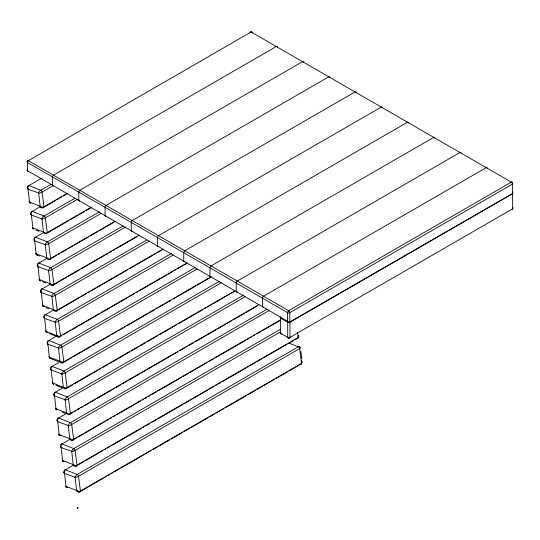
<?xml version="1.0" encoding="UTF-8"?>
<svg xmlns="http://www.w3.org/2000/svg" width="540" height="540" viewBox="0 0 540 540"><rect width="100%" height="100%" fill="white"/><g stroke="black" fill="none" stroke-linecap="round" stroke-linejoin="round"><path stroke-width="0.81" d="M251.188 31.779L251.188 32.029A1.593 0.918 60 0 0 250.06 32.677A1.593 0.918 0 0 1 250.391 32.535M288.664 311.148L288.664 310.696L511.259 182.183L511.866 182.277M288.812 338.297L288.812 338.047A1.593 0.918 60 0 0 289.94 337.392L289.94 322.252L512.534 193.732A1.593 0.918 0 0 0 512.879 192.733M280.49 332.593L280.571 331.985L280.348 332.566M29.585 202.675L28.114 189.216L27.634 188.332M32.886 228.515L31.421 215.055L30.935 214.171M36.194 254.347L34.722 240.894A2.916 2.308 83.6 0 1 34.688 238.241A2.538 2.012 83.6 0 1 35.559 237.209L43.511 232.625M39.494 280.186L38.03 266.726A2.916 2.308 83.6 0 1 37.989 264.08A2.538 2.012 83.6 0 1 38.867 263.048L46.818 258.457M42.802 306.025L41.33 292.565A2.916 2.308 83.6 0 1 41.297 289.919M46.109 331.864L44.638 318.404A2.916 2.308 83.6 0 1 44.597 315.758A2.538 2.012 83.6 0 1 45.475 314.719L53.426 310.135M49.41 357.703L47.945 344.243A2.916 2.308 83.6 0 1 47.905 341.597A2.538 2.012 83.6 0 1 48.782 340.558L56.727 335.975M52.718 383.542L51.246 370.082L50.767 369.198M56.018 409.374L54.553 395.921A2.916 2.308 83.6 0 1 54.513 393.269A2.538 2.012 83.6 0 1 55.391 392.236L63.335 387.652M59.211 435.173L57.746 421.713A2.916 2.308 83.6 0 1 57.706 419.06A2.538 2.012 83.6 0 1 58.577 418.027L66.528 413.444M62.627 461.052L61.162 447.593A2.916 2.308 83.6 0 1 61.121 444.947M66.035 486.932L64.57 473.472L64.091 472.588M288.428 311.121L288.664 310.696L28.026 160.508M38.678 192.935L40.129 206.206L40.817 206.975M41.978 218.774L43.436 232.045L44.118 232.814M45.286 244.613L46.737 257.884L47.426 258.653M48.587 270.452L50.045 283.723L50.733 284.492M51.894 296.285L53.345 309.562L54.034 310.325M55.195 322.124L56.653 335.401L57.341 336.163M58.502 347.963L59.96 361.233L60.642 362.002M61.81 373.802L63.261 387.072L63.95 387.842M65.111 399.64L66.569 412.911L67.25 413.681M68.303 425.432L69.755 438.703L70.443 439.472M71.719 451.312L73.177 464.589L73.865 465.352M75.127 477.191L76.585 490.469L77.274 491.231M29.444 202.507L29.768 202.136L40.129 206.206A2.916 2.012 12.5 0 0 42.599 207.11A2.538 1.755 12.5 0 0 43.976 206.779L67.095 193.428M32.751 228.346L33.075 227.975L43.436 232.045A2.916 2.012 12.5 0 0 45.907 232.949A2.538 1.755 12.5 0 0 47.277 232.619L90.626 207.583M36.059 254.178L36.376 253.807L46.737 257.884A2.916 2.012 12.5 0 0 49.208 258.788A2.538 1.755 12.5 0 0 50.584 258.457M39.359 280.017L39.683 279.646L50.045 283.723A2.916 2.012 12.5 0 0 52.515 284.621A2.538 1.755 12.5 0 0 53.885 284.297L139.144 235.069M42.667 305.856L42.984 305.485L53.345 309.562A2.916 2.012 12.5 0 0 55.816 310.459M45.968 331.695L46.291 331.324L57.436 336.062M49.275 357.534L49.592 357.163L59.96 361.233A2.916 2.012 12.5 0 0 62.431 362.138A2.538 1.755 12.5 0 0 63.801 361.807L211.201 276.703M52.576 383.373L52.9 383.002L64.044 387.74M55.883 409.205L56.207 408.834L66.569 412.911A2.916 2.012 12.5 0 0 69.039 413.815A2.538 1.755 12.5 0 0 70.409 413.485M59.076 435.004L59.393 434.632L69.755 438.703A2.916 2.012 12.5 0 0 72.225 439.607A2.538 1.755 12.5 0 0 73.602 439.276L280.247 319.964M62.492 460.883L62.816 460.512L73.177 464.589A2.916 2.012 12.5 0 0 75.647 465.487A2.538 1.755 12.5 0 0 77.017 465.156L298.114 337.507A2.538 1.755 12.4 0 0 298.822 336.623A2.916 2.012 12.5 0 0 298.363 335.117M65.9 486.763L66.224 486.392L76.585 490.469A2.916 2.012 12.5 0 0 79.056 491.366M251.424 31.806L28.593 160.542A1.593 0.918 60 0 0 27.466 161.197M38.738 193.037L28.114 189.216L27.554 188.419M42.046 218.876L31.421 215.055L30.861 214.259M45.353 244.708L34.722 240.894L34.162 240.097M48.654 270.547L38.03 266.726L37.469 265.93M51.962 296.386L41.33 292.565L40.777 291.769M55.262 322.225L44.638 318.404L44.078 317.608M58.57 348.064L47.945 344.243L47.385 343.447M61.87 373.903L51.246 370.082L50.686 369.286M65.178 399.735L54.553 395.921L53.993 395.125M68.371 425.534L57.746 421.713L57.186 420.917M71.786 451.413L61.162 447.593L60.602 446.796M75.195 477.293L64.57 473.472L64.01 472.675M27.216 169.607A1.593 0.918 0 0 0 27.466 170.714L289.298 322.265L512.386 193.651L512.75 191.916M41.236 178.443L28.951 185.537A1.593 0.918 60 0 0 28.013 186.138M50.909 184.349L40.797 190.195A2.538 1.107 -50 0 0 39.683 191.133A2.916 1.269 -50 0 0 38.489 193.279A2.916 0.581 -21.7 0 0 40.75 192.652A2.538 0.506 -21.7 0 0 42.086 192.011L52.92 185.753M40.203 206.786L32.258 211.376A1.593 0.918 60 0 0 31.32 211.977M43.76 207.306L55.323 200.63M56.767 199.8L58.212 198.963M59.657 198.133L61.823 196.877M63.268 196.047L66.879 193.961M74.446 198.511L44.098 216.027A2.538 1.107 -50 0 0 42.984 216.972M77.18 199.496L45.387 217.85A2.538 0.506 -21.7 0 1 44.057 218.484A2.916 0.581 -21.7 0 1 41.796 219.119A2.916 1.269 -50 0 1 42.977 216.965M47.79 232.726L68.742 220.631M70.187 219.794L75.242 216.878M76.687 216.041L78.138 215.21M79.583 214.373L84.638 211.451M86.083 210.62L91.139 207.698M99.428 211.835L47.405 241.866A2.538 1.107 -50 0 0 46.291 242.811A2.916 1.269 -50 0 0 45.097 244.958A2.916 0.581 -21.7 0 0 47.358 244.323A2.538 0.506 -21.7 0 0 48.695 243.689L101.439 213.239M49.93 259.463A1.593 0.918 60 0 0 50.578 258.451L114.885 221.326M49.646 259.403L56.876 255.231M58.32 254.394L59.765 253.557M61.209 252.727L66.265 249.804M67.709 248.974L72.772 246.051M74.216 245.214L88.668 236.871M90.113 236.041L98.057 231.451M99.502 230.614L114.676 221.859M122.965 225.99L50.713 267.705A2.538 1.107 -50 0 0 49.592 268.65A2.916 1.269 -50 0 0 48.404 270.797A2.916 0.581 -21.7 0 0 50.666 270.162A2.538 0.506 -21.7 0 0 52.002 269.528L125.699 226.976M50.119 284.297L42.174 288.887A1.593 0.918 60 0 0 41.236 289.832A2.538 1.755 12.5 0 0 40.534 290.716A2.916 2.012 12.5 0 0 41.344 292.559L40.851 291.681M50.828 284.391L50.045 283.723A2.916 2.308 83.6 0 0 51.732 285.417A2.538 2.012 83.6 0 0 52.954 285.242L60.176 281.07M61.621 280.233L66.683 277.31M68.128 276.48L79.684 269.804M81.128 268.967L89.802 263.966M90.524 263.547L104.976 255.204M106.421 254.367L107.865 253.537M109.309 252.7L111.476 251.451M112.921 250.614L114.365 249.777M115.817 248.947L136.769 236.851M146.502 240.145L54.014 293.544A2.538 1.107 -50 0 0 52.9 294.482A2.916 1.269 -50 0 0 51.705 296.635A2.916 0.581 -21.7 0 0 53.966 296.001A2.538 0.506 -21.7 0 0 55.303 295.367L149.236 241.13M162.682 249.224L57.193 310.129A1.593 0.918 60 0 1 56.255 311.074A2.538 2.012 83.6 0 1 55.04 311.236A2.916 2.308 83.6 0 1 53.359 309.555L54.135 310.223M56.255 311.074L80.102 297.31M81.547 296.474L86.603 293.558M88.047 292.721L89.492 291.89M90.936 291.053L93.11 289.805M93.832 289.386L95.999 288.131M97.443 287.3L102.499 284.378M103.943 283.541L118.395 275.197M119.84 274.367L127.791 269.777M129.958 268.529L134.291 266.024M135.736 265.187L153.077 255.177M154.521 254.34L155.966 253.51M157.41 252.673L163.195 249.338M171.484 253.469L57.321 319.383A2.538 1.107 -50 0 0 56.201 320.321A2.916 1.269 -50 0 0 55.013 322.475A2.916 0.581 -21.7 0 0 57.274 321.84A2.538 0.506 -21.7 0 0 58.61 321.199L172.766 255.292M186.941 262.966L60.494 335.968A1.593 0.918 60 0 1 59.562 336.913A2.538 2.012 83.6 0 1 58.347 337.075M59.562 336.913L61.729 335.664M63.173 334.827L68.229 331.911M69.68 331.074L71.125 330.237M72.569 329.407L77.625 326.484M79.07 325.654L84.125 322.731M85.57 321.894L96.41 315.637M97.133 315.225L100.022 313.551M101.466 312.721L109.418 308.131M110.862 307.294L128.203 297.284M129.647 296.447L134.703 293.531M136.154 292.694L137.599 291.863M139.043 291.026L166.496 275.177M167.94 274.34L169.391 273.503M170.114 273.091L173.003 271.418M174.447 270.587L175.892 269.75M177.336 268.92L182.392 265.997M183.836 265.16L187.454 263.075M195.014 267.631L60.622 345.222A2.538 1.107 -50 0 0 59.508 346.16A2.916 1.269 -50 0 0 58.313 348.307A2.916 0.581 -21.7 0 0 60.581 347.679A2.538 0.506 -21.7 0 0 61.911 347.038L197.026 269.028M51.145 367.004A1.593 0.918 60 0 1 52.083 366.404L59.312 362.232M63.592 362.333L71.537 357.743M72.981 356.913L84.544 350.237M85.988 349.4L91.044 346.484M92.489 345.647L109.829 335.637M111.274 334.8L116.336 331.884M117.781 331.047L119.225 330.217M120.67 329.38L122.837 328.131M124.281 327.294L125.725 326.457M127.17 325.627L135.844 320.618M136.566 320.2L148.129 313.524M149.573 312.694L154.629 309.771M156.073 308.941L157.518 308.104M158.963 307.267L164.025 304.351M165.47 303.514L170.525 300.598M173.414 298.924L176.303 297.257M177.748 296.426L195.818 285.998M197.262 285.161L210.263 277.654M219.274 281.367L63.929 371.054A2.538 1.107 -50 0 0 62.816 371.999A2.916 1.269 -50 0 0 61.621 374.146A2.916 0.581 -21.7 0 0 63.882 373.511A2.538 0.506 -21.7 0 0 65.219 372.877L221.285 282.771M234.731 290.864L67.102 387.639A1.593 0.918 60 0 1 66.17 388.591A2.538 2.012 83.6 0 1 64.955 388.753M67.615 387.754L72.671 384.838M74.122 384.001L91.463 373.99M92.907 373.154L97.963 370.238M99.407 369.401L100.852 368.564M103.019 367.315L107.359 364.811M108.803 363.98L129.755 351.877M131.2 351.047L139.144 346.457M140.596 345.62L145.651 342.704M147.096 341.867L157.936 335.61M159.381 334.773L170.937 328.104M172.382 327.267L176.722 324.763M178.888 323.514L196.229 313.504M197.674 312.667L202.73 309.744M204.174 308.914L205.619 308.077M207.07 307.247L209.237 305.991M210.681 305.161L212.126 304.324M213.57 303.487L234.522 291.391M243.533 295.11L67.23 396.893A2.538 1.107 -50 0 0 66.116 397.838A2.916 1.269 -50 0 0 64.928 399.985A2.916 0.581 -21.7 0 0 67.19 399.35A2.538 0.506 -21.7 0 0 68.526 398.716L244.823 296.926M67.352 413.579L66.569 412.911A2.916 2.308 83.6 0 0 68.256 414.605A2.538 2.012 83.6 0 0 69.478 414.43A1.593 0.918 60 0 0 70.409 413.478L258.991 304.601M70.2 414.011L73.089 412.344M74.534 411.507L75.978 410.67M77.423 409.84L79.589 408.584M81.034 407.754L82.478 406.917M83.923 406.087L88.985 403.164M90.43 402.327L95.486 399.411M96.93 398.574L105.604 393.572M106.326 393.154L111.382 390.231M112.826 389.401L114.271 388.564M115.715 387.727L120.778 384.811M122.222 383.974L127.278 381.058M128.722 380.221L139.563 373.964M141.008 373.127L142.452 372.296M143.174 371.878L146.063 370.211M147.508 369.374L152.57 366.457M154.015 365.62L177.856 351.857M180.023 350.602L184.363 348.098M185.807 347.267L187.252 346.43M188.696 345.593L193.752 342.677M195.197 341.84L216.149 329.744M217.6 328.907L225.544 324.324M226.989 323.487L232.045 320.564M233.496 319.734L244.33 313.477M245.774 312.64L257.337 305.964M266.956 309.224L70.423 422.685A2.538 1.107 -50 0 0 69.309 423.63A2.916 1.269 -50 0 0 68.114 425.776A2.916 0.581 -21.7 0 0 70.376 425.142A2.538 0.506 -21.7 0 0 71.712 424.507L268.967 310.622M69.95 439.324L61.999 443.914A1.593 0.918 60 0 0 61.067 444.859M77.004 437.717L72.664 440.221A1.593 0.918 60 0 0 73.602 439.27L71.712 424.507A1.593 0.918 60 0 0 70.423 422.685L58.583 418.034A1.593 0.918 60 0 0 57.638 418.635M78.449 436.88L83.504 433.964M84.949 433.127L102.29 423.117M103.734 422.28L105.178 421.45M106.623 420.613L108.797 419.364M110.241 418.527L111.686 417.697M113.13 416.86L115.297 415.611M116.741 414.774L140.582 401.011M142.034 400.174L143.478 399.337M144.923 398.507L146.367 397.67M148.534 396.421L149.978 395.584M151.423 394.754L156.478 391.831M157.93 390.994L181.771 377.231M183.215 376.394L188.271 373.478M189.716 372.64L207.056 362.63M208.507 361.793L213.563 358.877M215.008 358.04L220.064 355.118M221.508 354.287L245.356 340.517M246.8 339.687L248.245 338.85M249.689 338.02L251.856 336.764M253.3 335.934L254.745 335.097M256.918 333.848L261.252 331.344M262.697 330.507L280.037 320.497M280.49 329.265L73.845 448.571A2.538 1.107 -50 0 0 72.725 449.51M280.334 331.918L75.127 450.394A2.538 0.506 -21.7 0 1 73.798 451.022M280.571 331.985A1.593 0.918 0 0 0 280.571 333.281L287.685 337.392A1.593 0.918 -60 0 0 288.812 338.047L512.534 208.879A1.593 0.918 0 0 0 512.784 207.772M73.359 465.203L65.408 469.793A1.593 0.918 60 0 0 64.476 470.738A2.538 1.755 12.5 0 0 63.767 471.623A2.916 2.012 12.5 0 0 64.584 473.465A2.916 2.308 83.6 0 1 64.53 470.826A2.538 2.012 83.6 0 1 65.408 469.787L77.254 474.451A1.593 0.918 60 0 1 78.536 476.273L80.426 491.036A1.593 0.918 60 0 1 79.495 491.981A2.538 2.012 83.6 0 1 78.28 492.143A2.916 2.308 83.6 0 1 76.599 490.462L77.369 491.13M75.897 466.202A2.538 2.012 83.6 0 0 76.086 466.108L77.531 465.271M78.975 464.434L84.031 461.518M85.475 460.681L102.816 450.671M104.261 449.834L105.712 448.996M107.156 448.166L109.323 446.911M110.767 446.081L112.212 445.244M113.657 444.413L141.115 428.558M142.56 427.727L144.005 426.89M145.449 426.053L149.783 423.556M151.949 422.3L157.012 419.384M158.456 418.547L182.297 404.784M183.742 403.947L185.909 402.698M186.631 402.28L188.804 401.024M190.249 400.194L207.59 390.184M209.034 389.347L214.09 386.424M215.534 385.594L216.979 384.757M218.423 383.927L220.59 382.671M222.041 381.834L245.882 368.071M247.327 367.234L248.771 366.404M250.216 365.567L255.278 362.651M256.723 361.814L261.779 358.891M263.223 358.061L287.071 344.291M288.515 343.46L293.571 340.538M295.016 339.707L297.182 338.452A2.538 2.012 83.6 0 0 297.365 338.337M79.495 491.981L103.336 478.217M104.78 477.38L106.225 476.55M107.669 475.713L109.843 474.464M111.287 473.627L112.732 472.79M114.176 471.96L116.343 470.705M117.065 470.293L119.232 469.037M120.677 468.207L141.635 456.104M143.08 455.274L144.524 454.437M145.969 453.607L151.025 450.684M153.191 449.435L157.531 446.931M158.976 446.094L169.81 439.837M171.254 439.007L182.817 432.331M184.262 431.494L189.317 428.571M190.769 427.741L208.109 417.731M209.554 416.894L214.61 413.971M216.054 413.14L217.499 412.304M218.943 411.473L224.006 408.55M225.45 407.714L246.402 395.618M247.847 394.787L255.791 390.197M257.243 389.36L262.298 386.444M263.743 385.607L274.583 379.35M276.028 378.513L287.584 371.844M289.028 371.007L294.091 368.084M295.535 367.254L300.591 364.331A2.538 2.012 83.6 0 0 300.773 364.217M77.328 507.519L77.679 508.241L78.023 508.039L77.618 507.35L77.99 507.566L77.355 508.046L77.328 507.519M299.781 347.733L300.213 347.544M27.979 160.643L28.593 160.542A1.593 0.918 -60 0 0 27.466 162.493L27.466 170.714A1.593 0.918 -60 0 0 28.296 171.484M36.72 254.975L39.352 256M49.937 358.324L58.495 361.679M36.052 230.162L39.008 231.323M289.136 343.177L298.35 346.802A1.593 0.918 60 0 1 299.639 348.617L301.523 363.386A1.593 0.918 60 0 1 300.591 364.331M42.66 281.833L45.617 283M45.961 307.672L48.924 308.84M49.268 333.511L55.188 335.84M60.892 361.976L62.863 362.752A1.593 0.918 60 0 0 63.801 361.807L61.911 347.038A1.593 0.918 60 0 0 60.622 345.222L48.782 340.565A1.593 0.918 60 0 0 47.912 340.875M52.083 366.404L63.929 371.054A1.593 0.918 60 0 1 65.219 372.877L67.102 387.639A2.538 1.755 12.5 0 1 65.731 387.963A2.916 2.012 12.5 0 1 63.275 387.065A2.916 2.308 83.6 0 0 64.955 388.766M55.877 385.189L61.796 387.518M62.141 412.189L65.104 413.35M511.826 182.412L251.188 32.029A1.593 0.918 -60 0 1 252.315 32.677A1.593 0.918 0 0 0 251.984 32.535M512.75 209.007L512.534 193.732M280.571 316.838A1.593 0.918 0 0 0 280.571 318.141L287.685 322.252A1.593 0.918 0 0 0 289.94 322.252M40.912 206.874L40.129 206.206A2.916 2.308 83.6 0 0 41.823 207.9A2.538 2.012 83.6 0 0 43.038 207.731A1.593 0.918 60 0 0 43.97 206.779L42.086 192.011A1.593 0.918 60 0 0 40.797 190.195L28.951 185.537A2.538 2.012 83.6 0 0 28.087 186.577A2.916 2.308 83.6 0 0 28.127 189.209A2.916 2.012 12.5 0 1 27.297 187.36A2.538 1.755 12.5 0 1 27.844 186.597M44.219 232.713L43.436 232.045A2.916 2.308 83.6 0 0 45.124 233.739A2.538 2.012 83.6 0 0 46.346 233.57A1.593 0.918 60 0 0 47.277 232.612L45.387 217.85A1.593 0.918 60 0 0 44.098 216.027L32.258 211.376A2.538 2.012 83.6 0 0 31.394 212.416A2.916 2.308 83.6 0 0 31.428 215.048A2.916 2.012 12.5 0 1 30.605 213.199A2.538 1.755 12.5 0 1 30.996 212.564M47.527 258.552L46.737 257.884A2.916 2.308 83.6 0 0 48.431 259.578A2.538 2.012 83.6 0 0 49.457 259.497M60.743 361.901L59.96 361.233A2.916 2.308 83.6 0 0 61.648 362.927A2.538 2.012 83.6 0 0 62.87 362.758M70.544 439.371L69.755 438.703A2.916 2.308 83.6 0 0 71.449 440.397M73.96 465.251L73.177 464.589A2.916 2.308 83.6 0 0 74.864 466.283A2.538 2.012 83.6 0 0 75.499 466.304M34.243 240.003L34.722 240.894A2.916 2.012 12.5 0 1 33.905 239.038A2.538 1.755 12.5 0 1 34.303 238.403M37.55 265.842L38.03 266.726A2.916 2.012 12.5 0 1 37.213 264.87A2.538 1.755 12.5 0 1 37.928 263.993A1.593 0.918 60 0 1 38.867 263.048L50.713 267.705A1.593 0.918 60 0 1 51.995 269.528L53.885 284.29A1.593 0.918 60 0 1 52.954 285.242M44.159 317.52L44.638 318.404A2.916 2.012 12.5 0 1 43.821 316.548M47.459 343.359L47.945 344.243A2.916 2.012 12.5 0 1 47.122 342.387A2.538 1.755 12.5 0 1 47.844 341.51M54.068 395.03L54.553 395.921A2.916 2.012 12.5 0 1 53.71 394.247M57.26 420.829L57.746 421.713A2.916 2.012 12.5 0 1 56.923 419.857A2.538 1.755 12.5 0 1 57.47 419.094M60.683 446.708L61.162 447.593A2.916 2.012 12.5 0 1 60.345 445.736A2.538 1.755 12.5 0 1 60.737 445.102M512.615 209.196L512.534 208.879A1.593 0.918 60 0 1 511.704 209.655M300.895 351.331L301.833 358.715M297.486 332.586L298.114 337.507A1.593 0.918 60 0 1 297.182 338.452M50.578 258.451L48.695 243.689A1.593 0.918 60 0 0 47.405 241.866L35.566 237.209A1.593 0.918 60 0 0 34.621 237.816M70.409 413.478L68.519 398.716A1.593 0.918 60 0 0 67.23 396.893L55.391 392.236A1.593 0.918 60 0 0 54.452 392.843M512.386 193.651L512.386 184.126A1.593 0.918 0 0 0 512.386 182.831A1.593 0.918 -60 0 0 511.259 182.183A1.593 0.918 60 0 1 512.386 184.126L289.784 312.647A1.593 0.918 0 0 1 287.537 312.647L27.466 162.493A1.593 0.918 0 0 1 27.216 161.386M289.784 322.164L289.784 312.647A1.593 0.918 60 0 0 288.664 310.696A1.593 0.918 -60 0 0 287.537 312.647L287.537 320.868M287.685 322.252L287.685 337.392A1.593 0.918 0 0 0 289.94 337.392M280.571 318.141L280.571 333.281A1.593 0.918 -60 0 0 281.691 333.936M77.699 507.458L77.76 507.917M35.93 253.321A2.538 0.506 -21.7 0 0 35.768 253.49A2.916 0.581 -21.7 0 0 36.389 253.8A2.916 1.269 -50 0 0 36.835 255.015A2.538 1.107 -50 0 0 37.449 254.921M79.056 491.36A2.538 1.755 12.5 0 0 80.433 491.036L301.523 363.386A2.538 1.755 12.4 0 0 302.231 362.502A2.916 2.012 12.5 0 0 301.603 360.821M299.315 346.538A2.538 1.107 -50 0 0 298.35 346.795L77.254 474.451A2.538 1.107 -50 0 0 76.133 475.389A2.916 1.269 -50 0 0 74.945 477.542A2.916 0.581 -21.7 0 0 77.207 476.908A2.538 0.506 -21.7 0 0 78.543 476.267L299.639 348.617A2.538 0.506 -21.7 0 0 300.382 348.05A2.916 0.581 -21.7 0 0 299.93 347.726M301.232 363.717A2.538 2.012 83.6 0 1 301.091 363.906M67.648 487.33A2.538 1.107 -50 0 1 66.683 487.586A2.916 1.269 -50 0 1 66.231 486.385A2.916 0.581 -21.7 0 1 65.603 486.074M301.59 361.179A2.916 2.308 83.6 0 1 301.651 361.456M299.322 346.525A2.916 1.269 -50 0 1 299.768 346.91M55.816 310.453A2.538 1.755 12.5 0 0 57.193 310.129L55.303 295.367A1.593 0.918 60 0 0 54.014 293.544L42.174 288.887A2.538 2.012 83.6 0 0 41.31 289.926M44.415 306.423A2.538 1.107 -50 0 1 43.45 306.68A2.916 1.269 -50 0 1 42.998 305.478A2.916 0.581 -21.7 0 1 42.363 305.174M44.537 315.326A1.593 0.918 60 0 0 44.543 315.671A2.538 1.755 12.5 0 0 43.834 316.555M44.604 315.036A1.593 0.918 60 0 1 45.475 314.726L57.321 319.383A1.593 0.918 60 0 1 58.603 321.199L60.494 335.968A2.538 1.755 12.5 0 1 59.123 336.285A2.916 2.012 12.5 0 1 56.666 335.394A2.916 2.308 83.6 0 0 58.347 337.088M45.961 330.743A2.538 0.506 -21.7 0 0 45.684 331.007A2.916 0.581 -21.7 0 0 46.305 331.317A2.916 1.269 -50 0 0 46.744 332.532A2.538 1.107 -50 0 0 47.54 332.357M32.63 227.482A2.538 0.506 -21.7 0 0 32.468 227.651A2.916 0.581 -21.7 0 0 33.082 227.968A2.916 1.269 -50 0 0 33.527 229.176A2.538 1.107 -50 0 0 33.818 229.169M48.971 356.846A2.916 0.581 -21.7 0 0 49.606 357.156A2.916 1.269 -50 0 0 50.051 358.371A2.538 1.107 -50 0 0 50.666 358.27M48.992 356.846A2.538 0.506 -21.7 0 1 49.403 356.481M60.824 435.571A2.538 1.107 -50 0 1 59.859 435.827A2.916 1.269 -50 0 1 59.407 434.626A2.916 0.581 -21.7 0 1 58.772 434.315A2.538 0.506 -21.7 0 1 59.069 434.052M72.279 440.384A2.538 2.012 83.6 0 1 71.449 440.384M52.083 366.397A2.538 2.012 83.6 0 0 51.219 367.443A2.916 2.308 83.6 0 0 51.26 370.076A2.916 2.012 12.5 0 1 50.429 368.226A2.538 1.755 12.5 0 1 50.976 367.463M52.279 382.685A2.916 0.581 -21.7 0 0 52.913 382.995A2.916 1.269 -50 0 0 53.352 384.203M52.292 382.678A2.538 0.506 -21.7 0 1 52.711 382.32M53.804 384.163A2.538 1.107 -50 0 1 53.366 384.19M76.086 466.101A1.593 0.918 60 0 0 77.017 465.156L75.127 450.394A1.593 0.918 60 0 0 73.845 448.571L61.999 443.914A2.538 2.012 83.6 0 0 61.135 444.953M73.798 451.028A2.916 0.581 -21.7 0 1 71.537 451.663A2.916 1.269 -50 0 1 72.725 449.51M62.37 460.026A2.538 0.506 -21.7 0 0 62.208 460.195A2.916 0.581 -21.7 0 0 62.822 460.505A2.916 1.269 -50 0 0 63.268 461.72A2.538 1.107 -50 0 0 64.058 461.545M29.147 201.818A2.916 0.581 -21.7 0 0 29.781 202.129A2.916 1.269 -50 0 0 30.22 203.344A2.538 1.107 -50 0 0 30.672 203.297M29.16 201.818A2.538 0.506 -21.7 0 1 29.437 201.555M40.136 280.854A2.916 1.269 -50 0 1 39.69 279.639A2.916 0.581 -21.7 0 1 39.062 279.335A2.538 0.506 -21.7 0 1 39.143 279.248M40.75 280.753A2.538 1.107 -50 0 1 40.142 280.841M55.877 408.254A2.538 0.506 -21.7 0 0 55.6 408.517A2.916 0.581 -21.7 0 0 56.214 408.827A2.916 1.269 -50 0 0 56.66 410.042A2.538 1.107 -50 0 0 56.95 410.029M53.804 393.889A2.538 1.755 12.5 0 1 54.284 393.296M382.347 107.757A1.593 0.918 -60 0 0 381.226 107.102L158.625 235.622A1.593 0.918 -60 0 0 157.505 237.566L157.505 245.788A1.593 0.918 -60 0 0 158.625 246.436M356.117 92.61A1.593 0.918 -60 0 0 354.989 91.962L132.394 220.475A1.593 0.918 -60 0 0 131.267 222.426L131.267 230.648A1.593 0.918 -60 0 0 131.963 231.444M461.045 153.191A1.593 0.918 -60 0 0 459.918 152.543L237.323 281.057A1.593 0.918 -60 0 0 236.196 283L236.196 291.222A1.593 0.918 -60 0 0 237.323 291.877M434.815 138.044A1.593 0.918 -60 0 0 433.688 137.396L211.093 265.91A1.593 0.918 -60 0 0 209.966 267.86L209.966 276.082A1.593 0.918 -60 0 0 211.093 276.73M263.554 307.017A1.593 0.918 -60 0 1 262.433 306.369L262.433 298.148A1.593 0.918 -60 0 1 263.554 296.204L486.155 167.684A1.593 0.918 -60 0 1 487.276 168.332M408.577 122.897A1.593 0.918 -60 0 0 407.457 122.249L184.856 250.763A1.593 0.918 -60 0 0 183.735 252.713L183.735 260.935A1.593 0.918 -60 0 0 184.856 261.583M303.649 62.316A1.593 0.918 -60 0 0 302.528 61.668L79.927 190.188A1.593 0.918 -60 0 0 78.806 192.132L78.806 200.353A1.593 0.918 -60 0 0 79.502 201.157M277.418 47.176A1.593 0.918 -60 0 0 276.298 46.528L53.696 175.041A1.593 0.918 -60 0 0 52.576 176.985L52.576 185.207A1.593 0.918 -60 0 0 53.264 186.01M329.886 77.463A1.593 0.918 -60 0 0 328.759 76.815L106.164 205.328A1.593 0.918 -60 0 0 105.037 207.279L105.037 215.501A1.593 0.918 -60 0 0 105.732 216.297"/></g></svg>
